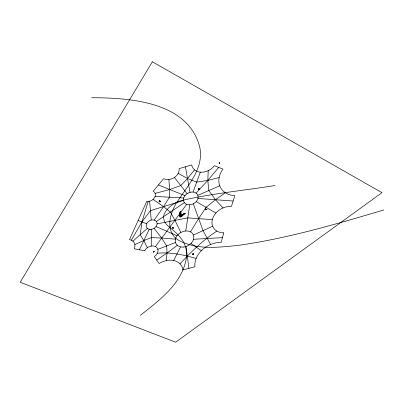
<?xml version="1.0" encoding="UTF-8"?>
<svg xmlns="http://www.w3.org/2000/svg" width="404" height="404" viewBox="0 0 404 404"><rect width="100%" height="100%" fill="white"/><g stroke="black" fill="none" stroke-linecap="round" stroke-linejoin="round"><path stroke-width="0.61" d="M219.246 162.756L219.665 163.706L219.301 162.782M159.181 201.768L159.085 201.046M151.197 246.021L151.535 229.305M193.243 254.197L193.152 253.54M205.444 208.873L205.459 209.57L205.646 208.893M208.201 170.705L207.813 180.436L208.792 190.557L215.453 199.717L223.048 207.949M153.606 252.162L153.515 251.753L153.56 252.051M159.201 201.434L159.221 201.066M192.94 254.262L192.92 254.616L193.198 254.485L192.834 254.242M205.55 208.964L205.459 209.57L205.373 208.757M159.479 200.823C159.171 201.142 159.742 201.192 159.297 200.727M205.484 209.07L205.565 209.423L205.404 209.222M166.347 260.555L167.024 253.045L166.675 245.935L161.645 238.012L154.065 228.351M205.348 209.292L205.394 208.828L205.49 209.418M159.898 201.455L159.863 201.495M160.034 201.167L160.105 201.187M206.858 209.444L206.313 209.297M180.75 211.438L181.012 213.605A2.964 2.288 -28.3 0 0 181.376 214.024L182.467 214.549L183.517 213.979A20.346 15.675 -28.3 0 1 184.386 213.433L184.774 213.206M193.097 254.02L192.859 254.434M159.969 201.328L159.858 201.965L160.373 201.192M153.828 251.283L154.146 251.601L154.015 251.162M206.54 209.408C207.176 209.156 206.505 209.792 206.343 209.176M154.101 251.45L154.015 251.409M185.759 230.982L189.789 204.793M199.026 188.693C199.228 189.425 199.384 189.36 198.874 189.006M159.949 201.909L159.974 201.551M199.106 189.375L199.233 189.117M180.669 211.398L180.527 213.534L181.214 214.782A2.515 1.934 -28.3 0 0 181.608 215.024L182.3 215.019L183.411 214.241A26.361 20.311 -28.3 0 1 184.855 213.241M153.495 251.5L153.672 252.04M205.626 208.918L205.54 209.524M160.125 201.344L160.247 201.076M180.588 211.363C180.28 212.696 179.78 214.883 181.3 215.65A0.611 0.47 -28.3 0 0 181.689 215.625L183.679 214.186A25.947 19.993 -28.3 0 1 184.936 213.277M180.502 211.327C179.214 214.655 180.452 218.387 183.653 214.312A21.639 16.675 -28.3 0 1 185.022 213.317M219.387 163.12L219.266 163.413L219.311 163.14M180.421 211.292C179.406 213.479 179.083 219.508 182.588 215.292A26.689 20.564 -28.3 0 1 184.487 213.797L185.103 213.352M180.336 211.252C178.74 215.524 178.982 220.135 183.461 214.691A24.583 18.943 -28.3 0 1 185.189 213.388M148.167 201.444L142.036 221.781L140.158 234.759L143.809 240.501L147.314 247.677M153.449 251.495L153.656 251.95L153.232 251.51M160.095 201.227L159.797 201.278L160.151 201.338M193.082 192.041L200.303 172.17M198.718 188.527L198.894 189.178L198.859 188.713M198.824 188.814L198.798 188.956M139.441 249.768L149.238 229.27M173.659 260.514L180.548 246.894M172.791 228.114L172.675 227.563L172.968 228.007L172.579 227.821M198.718 188.951L198.844 189.173L198.712 188.865M131.366 240.168L142.036 221.781L150.429 210.641L183.441 200.52M159.939 201.591L159.883 201.96M160.171 201.197L159.903 201.268M190.511 231.876L198.707 218.448L206.075 207.318L215.453 199.717L225.361 192.733M192.854 253.545L193.253 253.874M159.272 200.879L159.181 200.783M154.222 220.029L163.585 206.656L169.417 197.197L169.66 189.526L168.897 179.538M193.364 253.773L193.152 254.03M153.697 251.783L153.323 251.51M155.459 246.536L186.643 204.368M206.914 209.459L206.585 209.524M194.501 169.882L187.572 178.528L180.765 185.572L169.66 189.526L155.126 193.395M218.766 167.317L207.813 180.436L196.071 193.072M180.038 263.878C191.183 251.717 203.015 240.208 216.837 231.073M132.936 241.143L147.379 228.381M193.162 254.404L192.92 254.616L193.198 254.485M140.36 315.317C159.656 300.116 183.174 282.739 186.577 256.55A42.415 32.679 -28.3 0 0 185.744 247.869C183.507 238.794 176.068 232.588 169.195 226.881C164.478 223.695 161.62 217.19 165.226 212.11C168.847 206.333 174.982 202.434 181.447 200.561C212.206 193.39 243.814 190.567 274.962 185.522M177.295 245.334L167.024 253.045L156.707 260.05M206.787 209.328L206.464 209.206M156.409 221.427L184.36 202.702M205.459 209.57L205.55 209.257M134.88 244.561L143.809 240.501L151.364 237.663L161.645 238.012L175.412 239.148M193.39 235.002L212.666 226.25M197.849 195.329L219.741 185.79M157.878 249.339L175.472 242.526M219.281 163.383L219.372 162.948M383.8 209.964C335.608 224.255 287.118 238.643 237.198 245.506C218.953 247.283 199.278 249.743 182.022 241.951C163.231 234.386 169.387 212.186 178.689 199.632C189.112 183.956 204.146 167.296 199.697 146.915C187.956 101.677 129.926 97.758 91.688 97.743M219.16 177.528L207.813 180.436L196.692 182.103L187.572 178.528L178.189 173.382M157.121 223.872L187.774 217.887L212.312 219.65M172.523 227.735L172.806 227.917M193.536 239.284L222.468 237.643M159.797 201.106L160.08 201.091M157.434 253.247C170.66 251.904 183.527 254.899 196.152 258.454M155.156 196.389L183.679 198.011M197.96 198.465L233.133 201.02M159.287 201.611L159.105 201.333M160.045 201.737L160.479 201.359M153.702 251.308L154.02 251.369M138.128 220.488L146.576 223.73M184.961 195.632A7.737 5.964 -28.3 0 0 189.728 204.798A7.737 5.964 -28.3 0 0 197.612 194.799A7.737 5.964 -28.3 0 0 184.961 195.632L158.408 184.966M156.06 226.563L177.038 235.749M196.238 201.591L215.918 213.039M173.053 228.078L173.341 228.114L173.033 227.886M153.096 199.414L163.585 206.656L170.382 212.065L174.887 220.231L180.891 232.446M190.981 243.491L201.379 250.687M206.515 209.282L206.454 209.136M198.894 189.178L198.632 188.794M199.026 188.794L199.162 188.946M153.172 251.359L153.515 251.753M174.442 177.462L187.082 193.683M193.38 254.055L193.036 253.419M210.6 244.511L203.03 230.628L193.304 203.813M172.569 227.477L172.836 228.028M219.726 163.534L219.438 162.969L219.453 163.241M172.892 227.543L173.245 228.199L173.104 227.558M185.411 166.781L190.016 192.329M186.032 246.526L188.936 268.347M149.621 201.232L151.237 220.049M223.725 232.906L221.205 242.375A22.478 17.322 -28.3 0 0 194.935 266.726L182.936 269.963A17.145 13.211 -28.3 0 0 159.095 263.484L154.318 256.621A7.338 5.651 -28.3 0 0 155.858 246.753A7.338 5.651 -28.3 0 0 144.683 250.763L134.199 248.778A9.358 7.211 -28.3 0 0 129.487 239.612L146.773 201.364A6.53 5.03 -28.3 0 0 154.49 197.798A6.53 5.03 -28.3 0 0 153.167 191.259L163.645 178.679A9.923 7.646 -28.3 0 0 174.25 177.588A9.923 7.646 -28.3 0 0 179.103 168.635L191.718 164.928A13.282 10.231 -28.3 0 0 201.081 172.215A13.282 10.231 -28.3 0 0 214.458 165.716L222.958 169.079A23.084 17.786 -28.3 0 0 234.83 195.662L231.442 206.378A16.044 12.362 -28.3 0 0 212.453 219.119A16.044 12.362 -28.3 0 0 223.725 232.906M152.358 61.787L20.2 282.25L175.644 342.213L381.962 192.657L152.358 61.787M183.249 247.071A9.752 7.514 -28.3 0 0 193.137 234.446A9.752 7.514 -28.3 0 0 177.184 235.557A9.752 7.514 -28.3 0 0 183.249 247.071M150.697 229.396A5.767 4.444 -28.3 0 0 156.787 222.048A5.767 4.444 -28.3 0 0 147.404 222.432A5.767 4.444 -28.3 0 0 150.697 229.396"/></g></svg>
